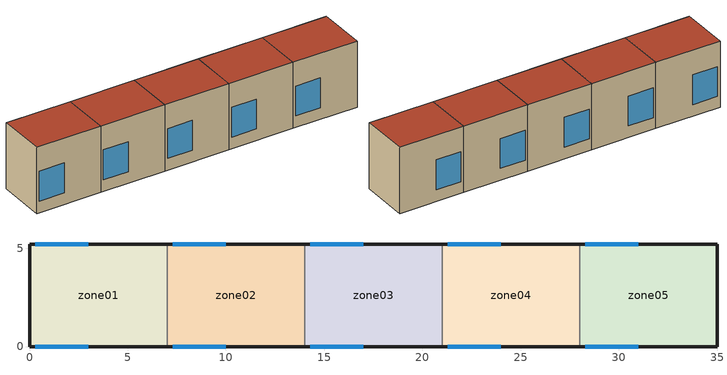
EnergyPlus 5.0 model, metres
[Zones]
zone01
 floor ground (GROUND_FLOOR): 7,5.2 7,0 0,0 0,5.2 z0
 wall outside (EXT_WALL): 7,5.2 0,5.2 0,0 7,0 z0:7.1
 wall to zone02 (ADJ_WALL): 7,0 7,5.2 z0:7.1
 window (EXT_WINDOW1): 0.3,0 3,0 / 3,5.2 0.3,5.2 z1.25:4.45
 roof outside (EXT_ROOF): 0,5.2 0,0 7,0 7,5.2 z7.1
zone02
 floor ground (GROUND_FLOOR): 14,5.2 14,0 7,0 7,5.2 z0
 wall outside (EXT_WALL): 14,5.2 7,5.2 / 7,0 14,0 z0:7.1
 wall to zone03 (ADJ_WALL): 14,0 14,5.2 z0:7.1
 wall to zone01 (ADJ_WALL): 7,5.2 7,0 z0:7.1
 window (EXT_WINDOW1): 7.3,0 10,0 / 10,5.2 7.3,5.2 z1.25:4.45
 roof outside (EXT_ROOF): 7,5.2 7,0 14,0 14,5.2 z7.1
zone03
 floor ground (GROUND_FLOOR): 21,5.2 21,0 14,0 14,5.2 z0
 wall outside (EXT_WALL): 21,5.2 14,5.2 / 14,0 21,0 z0:7.1
 wall to zone04 (ADJ_WALL): 21,0 21,5.2 z0:7.1
 wall to zone02 (ADJ_WALL): 14,5.2 14,0 z0:7.1
 window (EXT_WINDOW1): 14.3,0 17,0 / 17,5.2 14.3,5.2 z1.25:4.45
 roof outside (EXT_ROOF): 14,5.2 14,0 21,0 21,5.2 z7.1
zone04
 floor ground (GROUND_FLOOR): 28,5.2 28,0 21,0 21,5.2 z0
 wall outside (EXT_WALL): 28,5.2 21,5.2 / 21,0 28,0 z0:7.1
 wall to zone05 (ADJ_WALL): 28,0 28,5.2 z0:7.1
 wall to zone03 (ADJ_WALL): 21,5.2 21,0 z0:7.1
 window (EXT_WINDOW1): 21.3,0 24,0 / 24,5.2 21.3,5.2 z1.25:4.45
 roof outside (EXT_ROOF): 21,5.2 21,0 28,0 28,5.2 z7.1
zone05
 floor ground (GROUND_FLOOR): 35,5.2 35,0 28,0 28,5.2 z0
 wall outside (EXT_WALL): 28,0 35,0 35,5.2 28,5.2 z0:7.1
 wall to zone04 (ADJ_WALL): 28,5.2 28,0 z0:7.1
 window (EXT_WINDOW1): 28.3,0 31,0 / 31,5.2 28.3,5.2 z1.25:4.45
 roof outside (EXT_ROOF): 28,5.2 28,0 35,0 35,5.2 z7.1
[Building]
TRNSYS18: North Axis {deg}=0; Terrain=City; Loads Convergence Tolerance Value=0; Temperature Convergence Tolerance Value {deltaC}=0; Solar Distribution=FullInteriorAndExterior; Maximum Number of Warmup Days=0
[Site:Location]
not used: Latitude {deg}=0; Longitude {deg}=0; Time Zone {hr}=0; Elevation {m}=0
[Construction]
GROUND_FLOOR; EXT_WALL; EXT_ROOF; ADJ_WALL; EXT_WINDOW1: 
[WindowProperty:ShadingControl]
ESHADE=0; ISHADE=INPUT 1*MAX_ISHADE : SHADECNTRL=ISHADE_INTERNAL
[SurfaceProperty:OtherSideCoefficients]
BOUNDARY=IDENTICAL; BOUNDARY=INPUT 1*TBOUNDARY; BOUNDARY=INPUT 1*TBOUNDARY_2; BOUNDARY=INPUT 1*TBOUNDARY_3; BOUNDARY=INPUT 1*TGROUND; BOUNDARY=20; BOUNDARY=15
[Zone] Multiplier=1
zone01; zone02; zone03; zone04; zone05
